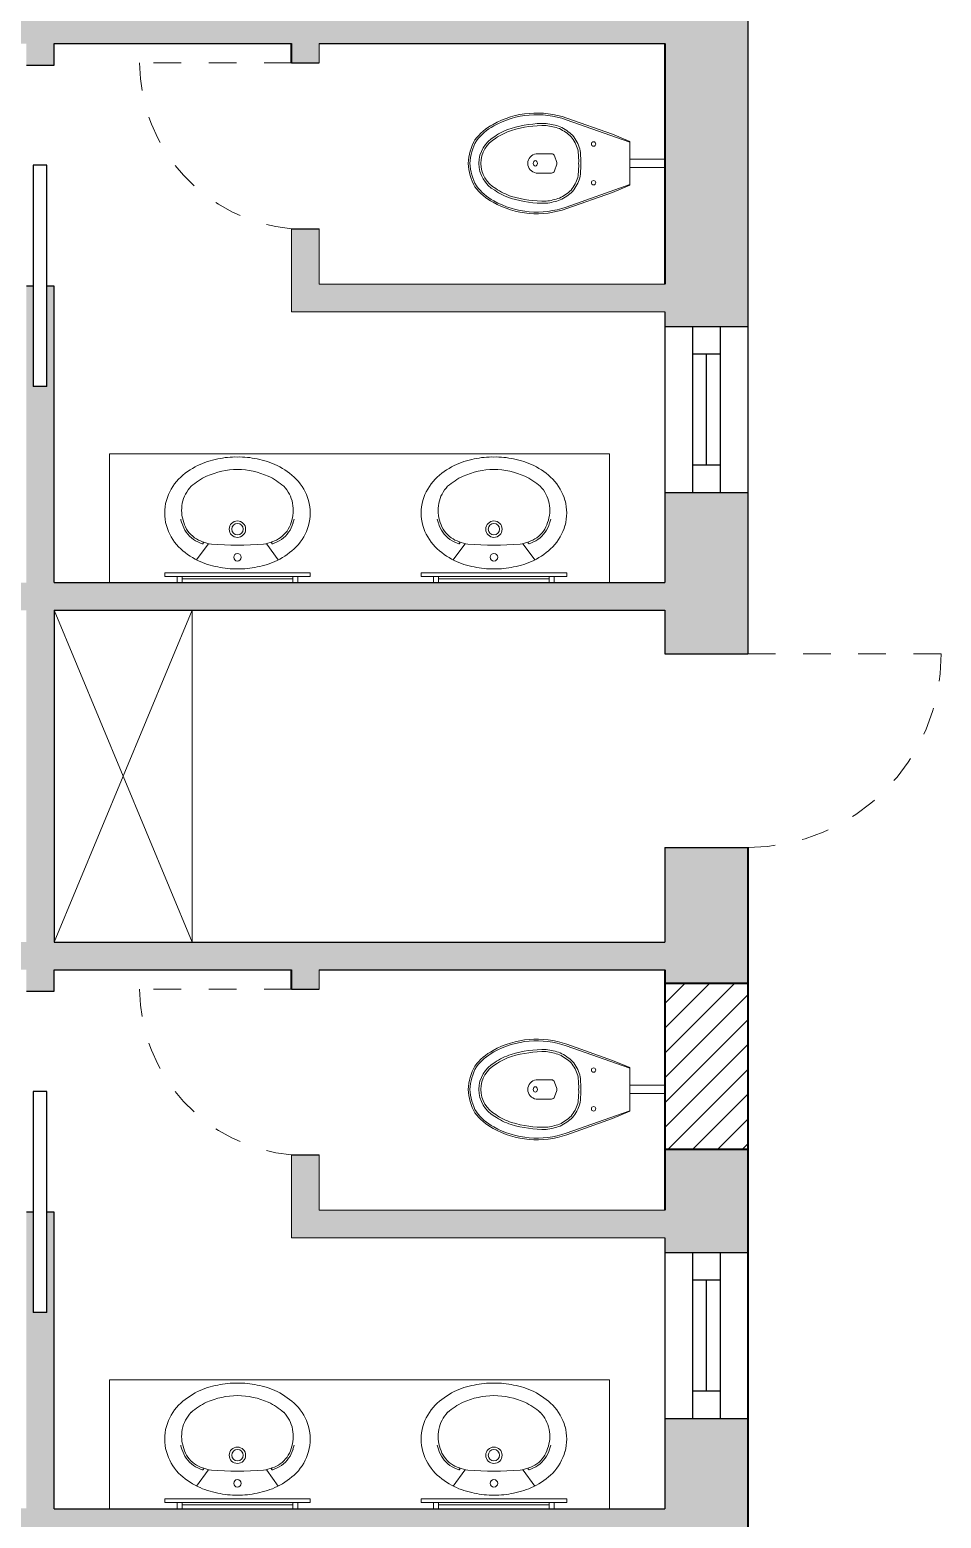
# Model space of a CAD drawing. Header units: millimetres. Extents: x 114 to 1075, y 58 to 426.
# Drawn here: x 1071.54 to 1074.84, y 198.34 to 203.72 of the extents above; entities that cross this region are included whole.
import ezdxf

# ---------------------------------------------------------------- set-up
doc = ezdxf.new("R2010")
doc.units = ezdxf.units.MM
doc.linetypes.add('HIDDEN', pattern=[0.375, 0.25, -0.125])
for name, color, linetype, lineweight in [('ARREDI attrezzature - furniture', 175, 'Continuous', 9), ('MURATURA sezioni - section wall', 7, 'Continuous', 40), ('PROIEZIONI finissime - fine lines', 251, 'Continuous', 9)]:
    doc.layers.add(name, color=color, linetype=linetype, lineweight=lineweight)
for name, color, linetype in [('infissi', 7, 'Continuous'), ('pilastri', 1, 'Continuous'), ('PROGETTO', 7, 'Continuous')]:
    doc.layers.add(name, color=color, linetype=linetype)

msp = doc.modelspace()

# ---------------------------------------------------------------- hatches: boundary and pattern name
at = {"layer": 'pilastri', "true_color": 0x636466, "transparency": 33554687}
h = msp.add_hatch(color=251, dxfattribs=at)
h.dxf.hatch_style = 1
h.paths.add_polyline_path([(1073.5419, 206.5737), (1068.1123, 206.5737), (1068.1123, 206.2737), (1067.9419, 206.2737), (1067.9419, 206.1999), (1068.1419, 206.1999), (1068.1419, 206.2737), (1070.9419, 206.2737), (1070.9419, 205.3327), (1070.9669, 205.3327), (1070.9669, 205.5059), (1071.0169, 205.5059), (1071.0169, 205.3327), (1071.0419, 205.3327), (1071.0419, 206.2737), (1073.5419, 206.2737)])
h.paths.add_polyline_path([(1074.1419, 206.2737), (1073.8419, 206.2737), (1073.8419, 205.7575), (1074.1419, 205.7575)])
h.paths.add_polyline_path([(1074.1419, 204.8575), (1073.8419, 204.8575), (1073.8419, 203.7737), (1071.0419, 203.7737), (1071.0419, 204.4327), (1070.9419, 204.4327), (1070.9419, 203.7737), (1068.1419, 203.7737), (1068.1419, 205.3999), (1067.9419, 205.3999), (1067.9419, 202.0309), (1067.9419, 201.5752), (1064.8821, 201.5752), (1064.8821, 202.2837), (1064.7821, 202.2837), (1064.7821, 201.4752), (1067.9419, 201.4752), (1067.9419, 201.313), (1068.0169, 201.313), (1068.0169, 201.8234), (1068.0669, 201.8234), (1068.0669, 201.313), (1068.1419, 201.313), (1068.1419, 201.6237), (1068.1919, 201.6237), (1068.1919, 201.7237), (1068.1419, 201.7237), (1068.1419, 203.6737), (1071.5325, 203.6737), (1071.5325, 203.5959), (1071.6325, 203.5959), (1071.6325, 203.6737), (1072.4919, 203.6737), (1072.4919, 203.6037), (1072.5919, 203.6037), (1072.5919, 203.6737), (1073.8419, 203.6737), (1073.8419, 202.8037), (1072.5919, 202.8037), (1072.5919, 203.0037), (1072.4919, 203.0037), (1072.4919, 202.7037), (1073.8419, 202.7037), (1073.8419, 202.6501), (1074.1419, 202.6501)])
h.paths.add_polyline_path([(1067.5123, 206.5737), (1066.5289, 206.5737), (1066.5289, 206.2737), (1067.5123, 206.2737)])
h.paths.add_polyline_path([(1065.5289, 206.5737), (1064.9289, 206.5737), (1064.9289, 206.2737), (1065.5289, 206.2737)])
h.paths.add_polyline_path([(1063.9289, 206.5737), (1062.0827, 206.5737), (1062.0827, 206.2737), (1063.2359, 206.2737), (1063.2359, 204.3237), (1063.3359, 204.3237), (1063.3359, 206.2737), (1063.9289, 206.2737)])
h.paths.add_polyline_path([(1061.4827, 206.5737), (1056.0527, 206.5737), (1056.0527, 206.2737), (1060.1074, 206.2737), (1060.1074, 203.6678), (1059.235, 203.6678), (1059.235, 203.6428), (1059.6242, 203.6428), (1059.6242, 203.5928), (1059.235, 203.5928), (1059.235, 203.5678), (1060.1074, 203.5678), (1060.1074, 200.2737), (1060.4074, 200.2737), (1060.4074, 200.3235), (1060.4074, 201.7056), (1061.1277, 201.7056), (1061.1277, 201.8056), (1060.4074, 201.8056), (1060.4074, 204.9916), (1060.4074, 206.2737), (1061.4827, 206.2737)])
h.paths.add_polyline_path([(1055.4527, 206.5737), (1054.9074, 206.5737), (1054.9074, 205.9574), (1055.2074, 205.9574), (1055.2074, 206.2737), (1055.4527, 206.2737)])
h.paths.add_polyline_path([(1055.2074, 204.9574), (1054.9074, 204.9574), (1054.9074, 204.3659), (1055.2074, 204.3659)])
h.paths.add_polyline_path([(1055.2074, 203.5678), (1058.435, 203.5678), (1058.435, 203.6678), (1055.2074, 203.6678), (1055.2074, 203.7659), (1054.9074, 203.7659), (1054.9074, 202.9737), (1055.2074, 202.9737)])
h.paths.add_polyline_path([(1055.2074, 201.9737), (1054.9074, 201.9737), (1054.9074, 201.2737), (1055.2074, 201.2737)])
h.paths.add_polyline_path([(1055.2074, 199.6737), (1054.9074, 199.6737), (1054.9074, 197.1982), (1054.8201, 197.1982), (1054.8201, 196.8982), (1055.2074, 196.8982), (1055.2074, 198.2752), (1058.4894, 198.2752), (1058.4894, 198.3752), (1055.2074, 198.3752)])
h.paths.add_polyline_path([(1060.4074, 199.6737), (1060.1074, 199.6737), (1060.1074, 198.3752), (1059.3894, 198.3752), (1059.3894, 198.3502), (1059.8394, 198.3502), (1059.8394, 198.3002), (1059.3894, 198.3002), (1059.3894, 198.2752), (1060.2074, 198.2752), (1060.5074, 198.2752), (1060.5074, 198.3752), (1060.4574, 198.3752), (1060.4074, 198.3752)])
h.paths.add_polyline_path([(1053.9201, 197.1982), (1049.4235, 197.1982), (1049.4235, 193.6988), (1049.7235, 193.6988), (1049.7235, 196.8982), (1053.9201, 196.8982)])
h = msp.add_hatch(color=251, dxfattribs=at)
h.dxf.hatch_style = 1
h.paths.add_polyline_path([(1049.7235, 190.8488), (1049.7235, 193.0988), (1049.4235, 193.0988), (1049.4235, 186.6888), (1049.7235, 186.6888), (1049.7235, 188.7688)])
h.paths.add_polyline_path([(1051.6095, 186.6888), (1050.0235, 186.6888), (1050.0235, 186.3888), (1051.6095, 186.3888)])
h.paths.add_polyline_path([(1055.4527, 186.6888), (1053.4095, 186.6888), (1053.4095, 186.3888), (1055.4527, 186.3888)])
h.paths.add_polyline_path([(1056.3177, 186.6888), (1056.0527, 186.6888), (1056.0527, 186.3888), (1056.3177, 186.3888)])
h.paths.add_polyline_path([(1058.0177, 186.6888), (1057.8177, 186.6888), (1057.8177, 186.3888), (1058.0177, 186.3888)])
h.paths.add_polyline_path([(1059.7177, 186.6888), (1059.5177, 186.6888), (1059.5177, 186.3888), (1059.7177, 186.3888)])
h.paths.add_polyline_path([(1061.4827, 186.6888), (1061.2177, 186.6888), (1061.2177, 186.3888), (1061.4827, 186.3888)])
h.paths.add_polyline_path([(1062.3477, 186.6888), (1062.0827, 186.6888), (1062.0827, 186.3888), (1062.3477, 186.3888)])
h.paths.add_polyline_path([(1064.0477, 186.6888), (1063.8477, 186.6888), (1063.8477, 186.3888), (1064.0477, 186.3888)])
h.paths.add_polyline_path([(1065.7477, 186.6888), (1065.5477, 186.6888), (1065.5477, 186.3888), (1065.7477, 186.3888)])
h.paths.add_polyline_path([(1067.5123, 186.6888), (1067.2477, 186.6888), (1067.2477, 186.3888), (1067.5123, 186.3888)])
h.paths.add_polyline_path([(1068.3773, 186.6888), (1068.1123, 186.6888), (1068.1123, 186.3888), (1068.3773, 186.3888)])
h.paths.add_polyline_path([(1070.0773, 186.6888), (1069.8773, 186.6888), (1069.8773, 186.3888), (1070.0773, 186.3888)])
h.paths.add_polyline_path([(1071.7773, 186.6888), (1071.5773, 186.6888), (1071.5773, 186.3888), (1071.7773, 186.3888)])
h.paths.add_polyline_path([(1073.5419, 186.6888), (1073.2773, 186.6888), (1073.2773, 186.3888), (1073.5419, 186.3888)])
h.paths.add_polyline_path([(1074.1419, 187.1888), (1073.8419, 187.1888), (1073.8419, 186.6888), (1074.1419, 186.6888)])
h.paths.add_polyline_path([(1074.1419, 189.1438), (1073.8419, 189.1438), (1073.8419, 188.6888), (1074.1419, 188.6888)])
h.paths.add_polyline_path([(1074.1419, 191.0988), (1073.8419, 191.0988), (1073.8419, 190.6438), (1074.1419, 190.6438)])
h.paths.add_polyline_path([(1074.1419, 198.7001), (1073.8419, 198.7001), (1073.8419, 198.3737), (1071.6325, 198.3737), (1071.6325, 199.4459), (1071.6064, 199.4459), (1071.6064, 199.0835), (1071.5564, 199.0835), (1071.5564, 199.4459), (1071.5325, 199.4459), (1071.5325, 198.3752), (1068.1419, 198.3752), (1068.1419, 199.6737), (1067.9419, 199.6737), (1067.9419, 198.3752), (1062.2222, 198.3752), (1062.1057, 198.3752), (1062.1057, 198.2752), (1067.9383, 198.2752), (1067.9383, 196.2752), (1068.1661, 196.2752), (1068.1661, 196.3752), (1068.0383, 196.3752), (1068.0383, 198.2752), (1069.9666, 198.2752), (1069.9666, 196.8025), (1069.9666, 196.3752), (1069.0161, 196.3752), (1069.0161, 196.2752), (1069.9666, 196.2752), (1069.9666, 195.4588), (1070.1272, 195.4588), (1070.1272, 195.5588), (1070.0666, 195.5588), (1070.0666, 196.9252), (1070.1839, 196.9252), (1070.1839, 197.0252), (1070.0666, 197.0252), (1070.0666, 198.2752), (1070.9366, 198.2752), (1070.9366, 197.0252), (1070.7839, 197.0252), (1070.7839, 196.9252), (1071.0366, 196.9252), (1071.1353, 196.9252), (1071.1353, 197.0252), (1071.0366, 197.0252), (1071.0366, 198.2752), (1071.9019, 198.2752), (1071.9019, 197.0252), (1071.7353, 197.0252), (1071.7353, 196.9252), (1071.9019, 196.9252), (1071.9019, 195.5588), (1070.7272, 195.5588), (1070.7272, 195.4588), (1072.0066, 195.4588), (1072.0625, 195.4588), (1072.0625, 195.5588), (1072.0019, 195.5588), (1072.0019, 196.9252), (1072.1193, 196.9252), (1072.1193, 197.0252), (1072.0019, 197.0252), (1072.0019, 198.2752), (1072.8719, 198.2752), (1072.8719, 197.0252), (1072.7193, 197.0252), (1072.7193, 196.9252), (1072.9719, 196.9252), (1073.0706, 196.9252), (1073.0706, 197.0252), (1072.9719, 197.0252), (1072.9719, 198.2752), (1073.8419, 198.2752), (1073.8419, 197.0252), (1073.6706, 197.0252), (1073.6706, 196.9252), (1073.8419, 196.9252), (1073.8419, 196.3752), (1073.8419, 195.5588), (1072.6625, 195.5588), (1072.6625, 195.4588), (1073.8419, 195.4588), (1073.8419, 194.4588), (1067.543, 194.4588), (1067.543, 194.3588), (1073.8419, 194.3588), (1073.8419, 193.6988), (1074.1419, 193.6988)])
h.paths.add_polyline_path([(1074.1419, 193.0988), (1073.8419, 193.0988), (1073.8419, 192.5988), (1074.1419, 192.5988)])
h.paths.add_polyline_path([(1074.1419, 200.7658), (1073.8419, 200.7658), (1073.8419, 200.4237), (1071.6325, 200.4237), (1071.6325, 201.6237), (1073.8419, 201.6237), (1073.8419, 201.4658), (1074.1419, 201.4658), (1074.1419, 202.0501), (1073.8419, 202.0501), (1073.8419, 201.7237), (1071.6325, 201.7237), (1071.6325, 202.7959), (1071.6064, 202.7959), (1071.6064, 202.4335), (1071.5564, 202.4335), (1071.5564, 202.7959), (1071.5325, 202.7959), (1071.5325, 201.7237), (1068.9919, 201.7237), (1068.9919, 201.6987), (1069.3837, 201.6987), (1069.3837, 201.6487), (1068.9919, 201.6487), (1068.9919, 201.6237), (1071.5325, 201.6237), (1071.5325, 200.4237), (1068.9919, 200.4237), (1068.9919, 200.3987), (1069.3837, 200.3987), (1069.3837, 200.3487), (1068.9919, 200.3487), (1068.9919, 200.3237), (1071.5325, 200.3237), (1071.5325, 200.2459), (1071.6325, 200.2459), (1071.6325, 200.3237), (1072.4919, 200.3237), (1072.4919, 200.2537), (1072.5919, 200.2537), (1072.5919, 200.3237), (1073.8419, 200.3237), (1073.8419, 200.2737), (1074.1419, 200.2737)])
h.paths.add_polyline_path([(1074.1419, 199.6737), (1073.8419, 199.6737), (1073.8419, 199.4537), (1072.5919, 199.4537), (1072.5919, 199.6537), (1072.4919, 199.6537), (1072.4919, 199.3537), (1073.8419, 199.3537), (1073.8419, 199.3001), (1074.1419, 199.3001)], flags=17)
h.paths.add_polyline_path([(1068.1419, 200.513), (1067.9419, 200.513), (1067.9419, 200.2737), (1068.1419, 200.2737), (1068.1419, 200.3237), (1068.1919, 200.3237), (1068.1919, 200.4237), (1068.1419, 200.4237)])
at = {"layer": 'PROGETTO', "transparency": 33554687}
h = msp.add_hatch(dxfattribs=at)
h.set_pattern_fill('ANSI31', color=1, scale=0.02)
h.set_pattern_definition([(45, (-311.07975, 145.974316), (-0.0449012806, 0.0449012806), [])])
h.paths.add_polyline_path([(1056.0527, 186.6888), (1055.4527, 186.6888), (1055.4527, 186.3888), (1056.0527, 186.3888)])
h.paths.add_polyline_path([(1062.0827, 186.6888), (1061.4827, 186.6888), (1061.4827, 186.3888), (1062.0827, 186.3888)])
h.paths.add_polyline_path([(1068.1123, 186.6888), (1067.5123, 186.6888), (1067.5123, 186.3889), (1068.1123, 186.3889)])
h.paths.add_polyline_path([(1074.1419, 186.6888), (1073.5419, 186.6888), (1073.5419, 186.3888), (1074.1419, 186.3888)])
h.paths.add_polyline_path([(1068.2627, 193.3988), (1067.9627, 193.3988), (1067.9627, 192.7988), (1068.2627, 192.7988)])
h.paths.add_polyline_path([(1062.3227, 193.3988), (1062.0227, 193.3988), (1062.0227, 192.7988), (1062.3227, 192.7988)])
h.paths.add_polyline_path([(1056.0227, 193.3915), (1055.7227, 193.3915), (1055.7227, 192.7988), (1056.0227, 192.7988)])
h.paths.add_polyline_path([(1074.1419, 193.6988), (1073.8419, 193.6988), (1073.8419, 193.0988), (1074.1419, 193.0988)])
h.paths.add_polyline_path([(1049.7235, 193.6988), (1049.4235, 193.6988), (1049.4235, 193.0988), (1049.7235, 193.0988)])
h.paths.add_polyline_path([(1049.7238, 200.3037), (1049.4238, 200.3037), (1049.4238, 199.7037), (1049.7238, 199.7037)])
h.paths.add_polyline_path([(1050.0235, 206.5737), (1049.4235, 206.5737), (1049.4235, 206.2737), (1050.0235, 206.2737)])
h.paths.add_polyline_path([(1056.0527, 206.5737), (1055.4527, 206.5737), (1055.4527, 206.2737), (1056.0527, 206.2737)])
h.paths.add_polyline_path([(1062.0827, 206.5737), (1061.4827, 206.5737), (1061.4827, 206.2737), (1062.0827, 206.2737)])
h.paths.add_polyline_path([(1068.1123, 206.5737), (1067.5123, 206.5737), (1067.5123, 206.2737), (1068.1123, 206.2737)])
h.paths.add_polyline_path([(1074.1419, 206.5737), (1073.5419, 206.5737), (1073.5419, 206.2737), (1074.1419, 206.2737)])
h.paths.add_polyline_path([(1060.4074, 200.2737), (1060.1074, 200.2737), (1060.1074, 199.6737), (1060.4074, 199.6737)])
h.paths.add_polyline_path([(1055.2074, 200.2737), (1054.9074, 200.2737), (1054.9074, 199.6737), (1055.2074, 199.6737)])
h.paths.add_polyline_path([(1068.1419, 200.2737), (1067.9419, 200.2737), (1067.9419, 199.6737), (1068.1419, 199.6737)])
h.paths.add_polyline_path([(1074.1419, 200.2737), (1073.8419, 200.2737), (1073.8419, 199.6737), (1074.1419, 199.6737)])

# ---------------------------------------------------------------- linework, layer by layer
for p, q in [((1074.1419, 204.8575), (1074.1419, 202.6501)), ((1071.6325, 203.6737), (1072.4919, 203.6737)), ((1071.6325, 203.5959), (1071.6325, 203.6737)), ((1072.5919, 203.6737), (1073.8419, 203.6737)), ((1073.8419, 203.6737), (1073.8419, 202.8237)), ((1071.5325, 203.5959), (1071.6325, 203.5959)), ((1072.4919, 203.6037), (1072.5919, 203.6037)), ((1072.4919, 203.0037), (1072.5919, 203.0037)), ((1071.5564, 202.7959), (1071.5325, 202.7959)), ((1071.6325, 202.7959), (1071.6064, 202.7959)), ((1071.6325, 201.7237), (1071.6325, 202.7959)), ((1073.8419, 202.7037), (1073.8419, 202.6501)), ((1073.8419, 202.6501), (1074.1419, 202.6501)), ((1073.8419, 202.0501), (1073.8419, 201.7237)), ((1073.8419, 202.0501), (1074.1419, 202.0501)), ((1074.1419, 202.0501), (1074.1419, 201.4658)), ((1071.6325, 201.7237), (1073.8419, 201.7237)), ((1071.6325, 201.6237), (1073.8419, 201.6237)), ((1071.6325, 201.6237), (1071.6325, 200.4237)), ((1073.8419, 201.6237), (1073.8419, 201.4658)), ((1073.8419, 201.4658), (1074.1419, 201.4658)), ((1073.8419, 200.7658), (1073.8419, 200.4237)), ((1073.8419, 200.7658), (1074.1419, 200.7658)), ((1071.6325, 200.4237), (1073.8419, 200.4237)), ((1071.6325, 200.3237), (1072.4919, 200.3237)), ((1071.6325, 200.3237), (1072.4919, 200.3237)), ((1071.6325, 200.2459), (1071.6325, 200.3237)), ((1072.5919, 200.3237), (1073.8419, 200.3237)), ((1072.5919, 200.3237), (1073.8419, 200.3237)), ((1071.5325, 200.2459), (1071.6325, 200.2459)), ((1072.4919, 200.2537), (1072.5919, 200.2537)), ((1072.4919, 199.6537), (1072.5919, 199.6537)), ((1071.5564, 199.4459), (1071.5325, 199.4459)), ((1071.6325, 199.4459), (1071.6064, 199.4459)), ((1071.6325, 198.3737), (1071.6325, 199.4459)), ((1073.8419, 199.3537), (1073.8419, 198.3752)), ((1073.8419, 199.3537), (1073.8419, 198.3737)), ((1073.8419, 199.3001), (1074.1419, 199.3001)), ((1073.8419, 198.7001), (1074.1419, 198.7001)), ((1071.6325, 198.3737), (1073.8419, 198.3737))]:
    msp.add_line(p, q)
at = {"layer": 'ARREDI attrezzature - furniture'}
for p, q in [((1073.4851, 203.3983), (1073.7148, 203.3172)), ((1073.4871, 203.404), (1073.6521, 203.3457)), ((1073.6521, 203.3457), (1073.7148, 203.3193)), ((1073.7148, 203.3193), (1073.7148, 203.1615)), ((1073.4315, 203.2754), (1073.3761, 203.2754)), ((1073.451, 203.2437), (1073.4429, 203.2673)), ((1073.4315, 203.2054), (1073.3761, 203.2054)), ((1073.451, 203.2372), (1073.4429, 203.2135)), ((1073.7148, 203.2555), (1073.8419, 203.2555)), ((1073.7148, 203.2253), (1073.8419, 203.2253)), ((1073.4851, 203.0825), (1073.7148, 203.1636)), ((1073.6521, 203.1351), (1073.7148, 203.1615)), ((1073.4871, 203.0768), (1073.6521, 203.1351)), ((1071.8325, 202.1902), (1073.6419, 202.1902)), ((1071.8325, 202.1902), (1071.8325, 201.7237)), ((1073.6419, 202.1902), (1073.6419, 201.7237)), ((1072.19, 201.8632), (1072.1482, 201.8059)), ((1072.1718, 201.8658), (1072.1714, 201.8652)), ((1072.4016, 201.8632), (1072.4434, 201.8059)), ((1072.4197, 201.8658), (1072.4201, 201.8652)), ((1073.118, 201.8632), (1073.0761, 201.8059)), ((1073.0998, 201.8658), (1073.0994, 201.8652)), ((1073.3295, 201.8632), (1073.3713, 201.8059)), ((1073.3477, 201.8658), (1073.3481, 201.8652)), ((1072.0325, 201.7592), (1072.559, 201.7592)), ((1072.0325, 201.7462), (1072.0325, 201.7592)), ((1072.559, 201.7592), (1072.559, 201.7462)), ((1072.9605, 201.7592), (1073.487, 201.7592)), ((1072.9605, 201.7462), (1072.9605, 201.7592)), ((1073.487, 201.7462), (1073.487, 201.7592)), ((1072.959, 201.7237), (1071.8325, 201.7237)), ((1072.559, 201.7462), (1072.0325, 201.7462)), ((1072.0955, 201.7462), (1072.0775, 201.7462)), ((1072.0775, 201.7462), (1072.0775, 201.7237)), ((1072.0955, 201.7462), (1072.0955, 201.7237)), ((1072.496, 201.7372), (1072.0955, 201.7372)), ((1073.6419, 201.7237), (1072.3919, 201.7237)), ((1072.496, 201.7462), (1072.496, 201.7237)), ((1072.514, 201.7462), (1072.496, 201.7462)), ((1072.514, 201.7462), (1072.514, 201.7237)), ((1073.487, 201.7462), (1072.9605, 201.7462)), ((1073.0235, 201.7462), (1073.0055, 201.7462)), ((1073.0055, 201.7462), (1073.0055, 201.7237)), ((1073.0235, 201.7462), (1073.0235, 201.7237)), ((1073.424, 201.7372), (1073.0235, 201.7372)), ((1073.424, 201.7462), (1073.424, 201.7237)), ((1073.442, 201.7462), (1073.424, 201.7462)), ((1073.442, 201.7462), (1073.442, 201.7237)), ((1072.1325, 201.6237), (1071.6325, 200.4237)), ((1071.6325, 201.6237), (1072.1325, 200.4237)), ((1072.1325, 201.6237), (1072.1325, 200.4237)), ((1073.4851, 200.0483), (1073.7148, 199.9672)), ((1073.4871, 200.054), (1073.6521, 199.9957)), ((1073.6521, 199.9957), (1073.7148, 199.9693)), ((1073.4315, 199.9254), (1073.3761, 199.9254)), ((1073.7148, 199.9693), (1073.7148, 199.8115)), ((1073.451, 199.8937), (1073.4429, 199.9173)), ((1073.451, 199.8872), (1073.4429, 199.8635)), ((1073.7148, 199.9055), (1073.8419, 199.9055)), ((1073.7148, 199.8753), (1073.8419, 199.8753)), ((1073.4315, 199.8554), (1073.3761, 199.8554)), ((1073.4851, 199.7325), (1073.7148, 199.8136)), ((1073.4871, 199.7268), (1073.6521, 199.7851)), ((1073.6521, 199.7851), (1073.7148, 199.8115)), ((1071.8325, 198.8402), (1073.6419, 198.8402)), ((1071.8325, 198.8402), (1071.8325, 198.3737)), ((1073.6419, 198.8402), (1073.6419, 198.3737)), ((1072.19, 198.5132), (1072.1482, 198.4559)), ((1072.1718, 198.5158), (1072.1714, 198.5152)), ((1072.4016, 198.5132), (1072.4434, 198.4559)), ((1072.4197, 198.5158), (1072.4201, 198.5152)), ((1073.118, 198.5132), (1073.0761, 198.4559)), ((1073.0998, 198.5158), (1073.0994, 198.5152)), ((1073.3295, 198.5132), (1073.3713, 198.4559)), ((1073.3477, 198.5158), (1073.3481, 198.5152)), ((1072.0325, 198.4092), (1072.559, 198.4092)), ((1072.0325, 198.3962), (1072.0325, 198.4092)), ((1072.559, 198.3962), (1072.0325, 198.3962)), ((1072.0955, 198.3962), (1072.0775, 198.3962)), ((1072.0775, 198.3962), (1072.0775, 198.3737)), ((1072.0955, 198.3962), (1072.0955, 198.3737)), ((1072.496, 198.3872), (1072.0955, 198.3872)), ((1072.496, 198.3962), (1072.496, 198.3737)), ((1072.514, 198.3962), (1072.496, 198.3962)), ((1072.514, 198.3962), (1072.514, 198.3737)), ((1072.559, 198.4092), (1072.559, 198.3962)), ((1072.9605, 198.4092), (1073.487, 198.4092)), ((1072.9605, 198.3962), (1072.9605, 198.4092)), ((1073.487, 198.3962), (1072.9605, 198.3962)), ((1073.0235, 198.3962), (1073.0055, 198.3962)), ((1073.0055, 198.3962), (1073.0055, 198.3737)), ((1073.0235, 198.3962), (1073.0235, 198.3737)), ((1073.424, 198.3872), (1073.0235, 198.3872)), ((1073.424, 198.3962), (1073.424, 198.3737)), ((1073.442, 198.3962), (1073.424, 198.3962)), ((1073.442, 198.3962), (1073.442, 198.3737)), ((1073.487, 198.3962), (1073.487, 198.4092))]:
    msp.add_line(p, q, dxfattribs=at)
for points in [[(1073.1301, 203.2404, -0.111076), (1073.155, 203.3252, -0.108324), (1073.2203, 203.3812, -0.215662), (1073.4871, 203.404)], [(1073.1361, 203.24, -0.110535), (1073.1601, 203.3219, -0.107849), (1073.2232, 203.3759, -0.215705), (1073.4851, 203.3983, -0.135436)], [(1073.1689, 203.2405, -0.266777), (1073.2265, 203.3378, -0.072919), (1073.2856, 203.3671, -0.07659), (1073.4128, 203.3848, -0.049694), (1073.4635, 203.3729, -0.070456), (1073.5085, 203.3419, -0.08959), (1073.5345, 203.2928, -0.050076), (1073.5376, 203.2401, -0.050076)], [(1073.1764, 203.2404, -0.267633), (1073.2305, 203.3314, -0.073213), (1073.2878, 203.3599, -0.076271), (1073.4122, 203.3773, -0.048777), (1073.4606, 203.366, -0.068967), (1073.503, 203.3368, -0.087618), (1073.5271, 203.291, -0.04953), (1073.5301, 203.2404)], [(1073.1301, 203.2404, 0.111076), (1073.155, 203.1556, 0.108324), (1073.2203, 203.0996, 0.215662), (1073.4871, 203.0768)], [(1073.1361, 203.2408, 0.110535), (1073.1601, 203.1589, 0.107849), (1073.2232, 203.1049, 0.215705), (1073.4851, 203.0825, 0.135436)], [(1073.1689, 203.2403, 0.266777), (1073.2265, 203.143, 0.072919), (1073.2856, 203.1137, 0.07659), (1073.4128, 203.096, 0.049694), (1073.4635, 203.1079, 0.070456), (1073.5085, 203.1389, 0.08959), (1073.5345, 203.188, 0.050076), (1073.5376, 203.2407, 0.050076)], [(1073.1764, 203.2404, 0.267633), (1073.2305, 203.1494, 0.073213), (1073.2878, 203.1209, 0.076271), (1073.4122, 203.1035, 0.048777), (1073.4606, 203.1148, 0.068967), (1073.503, 203.144, 0.087618), (1073.5271, 203.1898, 0.04953), (1073.5301, 203.2404)], [(1073.1301, 199.8904, -0.111076), (1073.155, 199.9752, -0.108324), (1073.2203, 200.0312, -0.215662), (1073.4871, 200.054)], [(1073.1361, 199.89, -0.110535), (1073.1601, 199.9719, -0.107849), (1073.2232, 200.0259, -0.215705), (1073.4851, 200.0483, -0.135436)], [(1073.1689, 199.8905, -0.266777), (1073.2265, 199.9878, -0.072919), (1073.2856, 200.0171, -0.07659), (1073.4128, 200.0348, -0.049694), (1073.4635, 200.0229, -0.070456), (1073.5085, 199.9919, -0.08959), (1073.5345, 199.9428, -0.050076), (1073.5376, 199.8901, -0.050076)], [(1073.1764, 199.8904, -0.267633), (1073.2305, 199.9814, -0.073213), (1073.2878, 200.0099, -0.076271), (1073.4122, 200.0273, -0.048777), (1073.4606, 200.016, -0.068967), (1073.503, 199.9868, -0.087618), (1073.5271, 199.941, -0.04953), (1073.5301, 199.8904)], [(1073.1301, 199.8904, 0.111076), (1073.155, 199.8056, 0.108324), (1073.2203, 199.7496, 0.215662), (1073.4871, 199.7268)], [(1073.1361, 199.8908, 0.110535), (1073.1601, 199.8089, 0.107849), (1073.2232, 199.7549, 0.215705), (1073.4851, 199.7325, 0.135436)], [(1073.1689, 199.8903, 0.266777), (1073.2265, 199.793, 0.072919), (1073.2856, 199.7637, 0.07659), (1073.4128, 199.746, 0.049694), (1073.4635, 199.7579, 0.070456), (1073.5085, 199.7889, 0.08959), (1073.5345, 199.838, 0.050076), (1073.5376, 199.8907, 0.050076)], [(1073.1764, 199.8904, 0.267633), (1073.2305, 199.7994, 0.073213), (1073.2878, 199.7709, 0.076271), (1073.4122, 199.7535, 0.048777), (1073.4606, 199.7648, 0.068967), (1073.503, 199.794, 0.087618), (1073.5271, 199.8398, 0.04953), (1073.5301, 199.8904)]]:
    msp.add_lwpolyline(points, format="xyb", dxfattribs=at)
for centre, radius in [((1073.5841, 203.3104), 0.008), ((1073.5841, 203.1704), 0.008), ((1072.2958, 201.9172), 0.0297), ((1072.2958, 201.9172), 0.0207), ((1073.2237, 201.9172), 0.0297), ((1073.2237, 201.9172), 0.0207), ((1072.2958, 201.8155), 0.0135), ((1073.2237, 201.8155), 0.0135), ((1073.5841, 199.9604), 0.008), ((1073.5841, 199.8204), 0.008), ((1072.2958, 198.5672), 0.0297), ((1072.2958, 198.5672), 0.0207), ((1073.2237, 198.5672), 0.0297), ((1073.2237, 198.5672), 0.0207), ((1072.2958, 198.4655), 0.0135), ((1073.2237, 198.4655), 0.0135)]:
    msp.add_circle(centre, radius, dxfattribs=at)
for centre, radius, start, end in [((1073.3815, 203.2404), 0.0354, 98.7974, 261.2026), ((1073.4315, 203.2634), 0.012, 18.9246, 90), ((1073.4315, 203.2174), 0.012, 270, 341.0754), ((1073.4415, 203.2404), 0.01, 341.0754, 18.9246), ((1072.2847, 201.8873), 0.2921, 117.088, 133.6833), ((1072.2744, 201.8939), 0.2816, 100.1663, 115.8209), ((1072.2994, 201.8494), 0.2838, 90.7276, 113.9645), ((1072.2885, 201.893), 0.2853, 88.5378, 102.927), ((1072.3031, 201.893), 0.2853, 77.073, 91.4622), ((1072.2922, 201.8494), 0.2838, 66.0355, 89.2724), ((1072.3172, 201.8939), 0.2816, 64.1791, 79.8337), ((1072.3068, 201.8873), 0.2921, 46.3167, 62.912), ((1073.2127, 201.8873), 0.2921, 117.088, 133.6833), ((1073.2023, 201.8939), 0.2816, 100.1663, 115.8209), ((1073.2273, 201.8494), 0.2838, 90.7276, 113.9645), ((1073.2165, 201.893), 0.2853, 88.5378, 102.927), ((1073.231, 201.893), 0.2853, 77.073, 91.4622), ((1073.2201, 201.8494), 0.2838, 66.0355, 89.2724), ((1073.2451, 201.8939), 0.2816, 64.1791, 79.8337), ((1073.2348, 201.8873), 0.2921, 46.3167, 62.912), ((1072.2203, 201.9688), 0.1889, 136.6148, 163.9503), ((1072.2865, 201.8899), 0.2415, 115.0625, 130.9298), ((1072.3051, 201.8899), 0.2415, 49.0702, 64.9375), ((1072.3713, 201.9688), 0.1889, 16.0497, 43.3852), ((1073.1482, 201.9688), 0.1889, 136.6148, 163.9503), ((1073.2144, 201.8899), 0.2415, 115.0625, 130.9298), ((1073.2331, 201.8899), 0.2415, 49.0702, 64.9375), ((1073.2992, 201.9688), 0.1889, 16.0497, 43.3852), ((1072.2009, 201.9757), 0.1684, 164.3831, 195.6169), ((1072.2198, 201.9861), 0.1259, 136.6668, 168.6442), ((1072.3718, 201.9861), 0.1259, 11.3558, 43.3332), ((1072.3907, 201.9757), 0.1684, 344.3831, 15.6169), ((1073.1288, 201.9757), 0.1684, 164.3831, 195.6169), ((1073.1477, 201.9861), 0.1259, 136.6668, 168.6442), ((1073.2998, 201.9861), 0.1259, 11.3558, 43.3332), ((1073.3186, 201.9757), 0.1684, 344.3831, 15.6169), ((1072.2209, 201.9855), 0.1271, 168.4898, 200.2753), ((1072.3707, 201.9855), 0.1271, 339.7247, 11.5102), ((1073.1488, 201.9855), 0.1271, 168.4898, 200.2753), ((1073.2986, 201.9855), 0.1271, 339.7247, 11.5102), ((1072.2203, 201.9826), 0.1889, 196.0497, 223.3852), ((1072.2209, 201.9855), 0.1343, 193.923, 200.2753), ((1072.1999, 201.9693), 0.1093, 195.8218, 234.5419), ((1072.1999, 201.9693), 0.1021, 195.8218, 234.5419), ((1072.3917, 201.9693), 0.1021, 305.4581, 344.1782), ((1072.3917, 201.9693), 0.1093, 305.4581, 344.1782), ((1072.3707, 201.9855), 0.1343, 339.7247, 346.077), ((1072.3713, 201.9826), 0.1889, 316.6148, 343.9503), ((1073.1482, 201.9826), 0.1889, 196.0497, 223.3852), ((1073.1488, 201.9855), 0.1343, 193.923, 200.2753), ((1073.1279, 201.9693), 0.1093, 195.8218, 234.5419), ((1073.1279, 201.9693), 0.1021, 195.8218, 234.5419), ((1073.3196, 201.9693), 0.1021, 305.4581, 344.1782), ((1073.3196, 201.9693), 0.1093, 305.4581, 344.1782), ((1073.2986, 201.9855), 0.1343, 339.7247, 346.077), ((1073.2992, 201.9826), 0.1889, 316.6148, 343.9503), ((1072.2228, 202.0124), 0.1578, 236.972, 249.8133), ((1072.2228, 202.0124), 0.1506, 236.972, 261.8736), ((1072.1693, 201.8668), 0.0027, 249.8133, 323.8993), ((1072.1689, 201.8679), 0.0036, 323.8993, 69.5611), ((1072.1929, 201.8611), 0.0036, 78.84, 143.8993), ((1072.2958, 203.0562), 1.1966, 265.4802, 274.5198), ((1072.3688, 202.0124), 0.1506, 278.1264, 303.028), ((1072.3986, 201.8611), 0.0036, 36.1007, 101.16), ((1072.4226, 201.8679), 0.0036, 110.4389, 216.1007), ((1072.4223, 201.8668), 0.0027, 216.1007, 290.1867), ((1072.3688, 202.0124), 0.1578, 290.1867, 303.028), ((1073.1507, 202.0124), 0.1578, 236.972, 249.8133), ((1073.1507, 202.0124), 0.1506, 236.972, 261.8736), ((1073.0972, 201.8668), 0.0027, 249.8133, 323.8993), ((1073.0969, 201.8679), 0.0036, 323.8993, 69.5611), ((1073.1209, 201.8611), 0.0036, 78.84, 143.8993), ((1073.2237, 203.0562), 1.1966, 265.4802, 274.5198), ((1073.2967, 202.0124), 0.1506, 278.1264, 303.028), ((1073.3266, 201.8611), 0.0036, 36.1007, 101.16), ((1073.3506, 201.8679), 0.0036, 110.4389, 216.1007), ((1073.3503, 201.8668), 0.0027, 216.1007, 290.1867), ((1073.2967, 202.0124), 0.1578, 290.1867, 303.028), ((1072.2847, 202.0641), 0.2921, 226.3167, 242.912), ((1072.3068, 202.0641), 0.2921, 297.088, 313.6833), ((1073.2127, 202.0641), 0.2921, 226.3167, 242.912), ((1073.2348, 202.0641), 0.2921, 297.088, 313.6833), ((1072.2744, 202.0575), 0.2816, 244.1791, 259.8337), ((1072.2885, 202.0584), 0.2853, 257.073, 271.4622), ((1072.3031, 202.0584), 0.2853, 268.5378, 282.927), ((1072.3172, 202.0575), 0.2816, 280.1663, 295.8209), ((1073.2023, 202.0575), 0.2816, 244.1791, 259.8337), ((1073.2165, 202.0584), 0.2853, 257.073, 271.4622), ((1073.231, 202.0584), 0.2853, 268.5378, 282.927), ((1073.2451, 202.0575), 0.2816, 280.1663, 295.8209), ((1073.3815, 199.8904), 0.0354, 98.7974, 261.2026), ((1073.4315, 199.9134), 0.012, 18.9246, 90), ((1073.4415, 199.8904), 0.01, 341.0754, 18.9246), ((1073.4315, 199.8674), 0.012, 270, 341.0754), ((1072.2847, 198.5373), 0.2921, 117.088, 133.6833), ((1072.2744, 198.5439), 0.2816, 100.1663, 115.8209), ((1072.2885, 198.543), 0.2853, 88.5378, 102.927), ((1072.3031, 198.543), 0.2853, 77.073, 91.4622), ((1072.3172, 198.5439), 0.2816, 64.1791, 79.8337), ((1072.3068, 198.5373), 0.2921, 46.3167, 62.912), ((1073.2127, 198.5373), 0.2921, 117.088, 133.6833), ((1073.2023, 198.5439), 0.2816, 100.1663, 115.8209), ((1073.2165, 198.543), 0.2853, 88.5378, 102.927), ((1073.231, 198.543), 0.2853, 77.073, 91.4622), ((1073.2451, 198.5439), 0.2816, 64.1791, 79.8337), ((1073.2348, 198.5373), 0.2921, 46.3167, 62.912), ((1072.2203, 198.6188), 0.1889, 136.6148, 163.9503), ((1072.2865, 198.5399), 0.2415, 115.0625, 130.9298), ((1072.2994, 198.4994), 0.2838, 90.7276, 113.9645), ((1072.2922, 198.4994), 0.2838, 66.0355, 89.2724), ((1072.3051, 198.5399), 0.2415, 49.0702, 64.9375), ((1072.3713, 198.6188), 0.1889, 16.0497, 43.3852), ((1073.1482, 198.6188), 0.1889, 136.6148, 163.9503), ((1073.2144, 198.5399), 0.2415, 115.0625, 130.9298), ((1073.2273, 198.4994), 0.2838, 90.7276, 113.9645), ((1073.2201, 198.4994), 0.2838, 66.0355, 89.2724), ((1073.2331, 198.5399), 0.2415, 49.0702, 64.9375), ((1073.2992, 198.6188), 0.1889, 16.0497, 43.3852), ((1072.2198, 198.6361), 0.1259, 136.6668, 168.6442), ((1072.3718, 198.6361), 0.1259, 11.3558, 43.3332), ((1073.1477, 198.6361), 0.1259, 136.6668, 168.6442), ((1073.2998, 198.6361), 0.1259, 11.3558, 43.3332), ((1072.2009, 198.6257), 0.1684, 164.3831, 195.6169), ((1072.2209, 198.6355), 0.1271, 168.4898, 200.2753), ((1072.3707, 198.6355), 0.1271, 339.7247, 11.5102), ((1072.3907, 198.6257), 0.1684, 344.3831, 15.6169), ((1073.1288, 198.6257), 0.1684, 164.3831, 195.6169), ((1073.1488, 198.6355), 0.1271, 168.4898, 200.2753), ((1073.2986, 198.6355), 0.1271, 339.7247, 11.5102), ((1073.3186, 198.6257), 0.1684, 344.3831, 15.6169), ((1072.2203, 198.6326), 0.1889, 196.0497, 223.3852), ((1072.2209, 198.6355), 0.1343, 193.923, 200.2753), ((1072.1999, 198.6193), 0.1093, 195.8218, 234.5419), ((1072.1999, 198.6193), 0.1021, 195.8218, 234.5419), ((1072.3917, 198.6193), 0.1021, 305.4581, 344.1782), ((1072.3917, 198.6193), 0.1093, 305.4581, 344.1782), ((1072.3707, 198.6355), 0.1343, 339.7247, 346.077), ((1072.3713, 198.6326), 0.1889, 316.6148, 343.9503), ((1073.1482, 198.6326), 0.1889, 196.0497, 223.3852), ((1073.1488, 198.6355), 0.1343, 193.923, 200.2753), ((1073.1279, 198.6193), 0.1093, 195.8218, 234.5419), ((1073.1279, 198.6193), 0.1021, 195.8218, 234.5419), ((1073.3196, 198.6193), 0.1021, 305.4581, 344.1782), ((1073.3196, 198.6193), 0.1093, 305.4581, 344.1782), ((1073.2986, 198.6355), 0.1343, 339.7247, 346.077), ((1073.2992, 198.6326), 0.1889, 316.6148, 343.9503), ((1072.2228, 198.6624), 0.1578, 236.972, 249.8133), ((1072.2228, 198.6624), 0.1506, 236.972, 261.8736), ((1072.1689, 198.5179), 0.0036, 323.8993, 69.5611), ((1072.3688, 198.6624), 0.1506, 278.1264, 303.028), ((1072.4226, 198.5179), 0.0036, 110.4389, 216.1007), ((1072.3688, 198.6624), 0.1578, 290.1867, 303.028), ((1073.1507, 198.6624), 0.1578, 236.972, 249.8133), ((1073.1507, 198.6624), 0.1506, 236.972, 261.8736), ((1073.0969, 198.5179), 0.0036, 323.8993, 69.5611), ((1073.2967, 198.6624), 0.1506, 278.1264, 303.028), ((1073.3506, 198.5179), 0.0036, 110.4389, 216.1007), ((1073.2967, 198.6624), 0.1578, 290.1867, 303.028), ((1072.2847, 198.7141), 0.2921, 226.3167, 242.912), ((1072.1693, 198.5168), 0.0027, 249.8133, 323.8993), ((1072.1929, 198.5111), 0.0036, 78.84, 143.8993), ((1072.2958, 199.7062), 1.1966, 265.4802, 274.5198), ((1072.3986, 198.5111), 0.0036, 36.1007, 101.16), ((1072.4223, 198.5168), 0.0027, 216.1007, 290.1867), ((1072.3068, 198.7141), 0.2921, 297.088, 313.6833), ((1073.2127, 198.7141), 0.2921, 226.3167, 242.912), ((1073.0972, 198.5168), 0.0027, 249.8133, 323.8993), ((1073.1209, 198.5111), 0.0036, 78.84, 143.8993), ((1073.2237, 199.7062), 1.1966, 265.4802, 274.5198), ((1073.3266, 198.5111), 0.0036, 36.1007, 101.16), ((1073.3503, 198.5168), 0.0027, 216.1007, 290.1867), ((1073.2348, 198.7141), 0.2921, 297.088, 313.6833), ((1072.2744, 198.7075), 0.2816, 244.1791, 259.8337), ((1072.2885, 198.7084), 0.2853, 257.073, 271.4622), ((1072.3031, 198.7084), 0.2853, 268.5378, 282.927), ((1072.3172, 198.7075), 0.2816, 280.1663, 295.8209), ((1073.2023, 198.7075), 0.2816, 244.1791, 259.8337), ((1073.2165, 198.7084), 0.2853, 257.073, 271.4622), ((1073.231, 198.7084), 0.2853, 268.5378, 282.927), ((1073.2451, 198.7075), 0.2816, 280.1663, 295.8209)]:
    msp.add_arc(centre, radius, start, end, dxfattribs=at)
for centre in [(1073.3732, 203.2404), (1073.3732, 199.8904)]:
    msp.add_ellipse(centre, major_axis=(0, 0.01), ratio=0.75, dxfattribs=at)
at = {"layer": 'infissi'}
for p, q in [((1071.5564, 203.2335), (1071.5564, 202.4335)), ((1071.6064, 203.2335), (1071.5564, 203.2335)), ((1071.6064, 202.4335), (1071.6064, 203.2335)), ((1073.8419, 202.6501), (1073.8419, 202.0501)), ((1073.9419, 202.6501), (1073.9419, 202.5501)), ((1074.0419, 202.6501), (1074.0419, 202.5501)), ((1074.1419, 202.6501), (1074.1419, 202.0501)), ((1074.0419, 202.5501), (1073.9419, 202.5501)), ((1073.9419, 202.5501), (1073.9419, 202.0501)), ((1073.9919, 202.5501), (1073.9919, 202.1501)), ((1074.0419, 202.5501), (1074.0419, 202.0501)), ((1071.6064, 202.4335), (1071.5564, 202.4335)), ((1073.9419, 202.1501), (1074.0419, 202.1501)), ((1073.9419, 202.0501), (1074.0419, 202.0501)), ((1071.5564, 199.8835), (1071.5564, 199.0835)), ((1071.6064, 199.8835), (1071.5564, 199.8835)), ((1071.6064, 199.0835), (1071.6064, 199.8835)), ((1073.8419, 199.3001), (1073.8419, 198.7001)), ((1073.9419, 199.3001), (1073.9419, 199.2001)), ((1074.0419, 199.3001), (1074.0419, 199.2001)), ((1074.1419, 199.3001), (1074.1419, 198.7001)), ((1074.0419, 199.2001), (1073.9419, 199.2001)), ((1073.9419, 199.2001), (1073.9419, 198.7001)), ((1073.9919, 199.2001), (1073.9919, 198.8001)), ((1074.0419, 199.2001), (1074.0419, 198.7001)), ((1071.6064, 199.0835), (1071.5564, 199.0835)), ((1073.9419, 198.8001), (1074.0419, 198.8001)), ((1073.9419, 198.7001), (1074.0419, 198.7001))]:
    msp.add_line(p, q, dxfattribs=at)
at = {"layer": 'MURATURA sezioni - section wall'}
for p, q in [((1072.4919, 203.6037), (1072.4919, 203.6737)), ((1073.8419, 203.6737), (1073.8419, 202.8037)), ((1074.1419, 200.7658), (1074.1419, 186.6888)), ((1072.4919, 200.2537), (1072.4919, 200.3237)), ((1073.8419, 200.3237), (1073.8419, 199.4537)), ((1073.8419, 200.3237), (1073.8419, 199.4537)), ((1074.1419, 200.2737), (1073.8419, 200.2737)), ((1073.8419, 200.2737), (1073.8419, 199.6737)), ((1074.1419, 200.2737), (1074.1419, 199.6737)), ((1074.1419, 199.6737), (1073.8419, 199.6737))]:
    msp.add_line(p, q, dxfattribs=at)
at = {"layer": 'MURATURA sezioni - section wall', "lineweight": 5}
for p, q in [((1072.5919, 203.6737), (1072.5919, 203.6037)), ((1072.4919, 203.0037), (1072.4919, 202.7037)), ((1072.5919, 203.0037), (1072.5919, 202.8037)), ((1072.5919, 202.8037), (1073.8419, 202.8037)), ((1072.4919, 202.7037), (1073.8419, 202.7037)), ((1072.5919, 200.3237), (1072.5919, 200.2537)), ((1072.4919, 199.6537), (1072.4919, 199.3537)), ((1072.5919, 199.6537), (1072.5919, 199.4537)), ((1072.5919, 199.4537), (1073.8419, 199.4537)), ((1072.4919, 199.3537), (1073.8419, 199.3537))]:
    msp.add_line(p, q, dxfattribs=at)
at = {"layer": 'pilastri'}
msp.add_line((1073.8419, 199.6737), (1073.8419, 199.6737), dxfattribs=at)
at = {"layer": 'PROIEZIONI finissime - fine lines', "linetype": 'HIDDEN', "ltscale": 0.2}
for p, q in [((1072.4919, 203.6037), (1071.9419, 203.6037)), ((1074.1419, 201.4658), (1074.8419, 201.4658)), ((1072.4919, 200.2537), (1071.9419, 200.2537))]:
    msp.add_line(p, q, dxfattribs=at)
for centre, radius, start, end in [((1072.546, 203.6054), 0.6041, 180.1629, 264.858), ((1074.1419, 201.4658), 0.7, 270, 0), ((1072.546, 200.2554), 0.6041, 180.1629, 264.858)]:
    msp.add_arc(centre, radius, start, end, dxfattribs=at)

doc.saveas('drawing.dxf')
